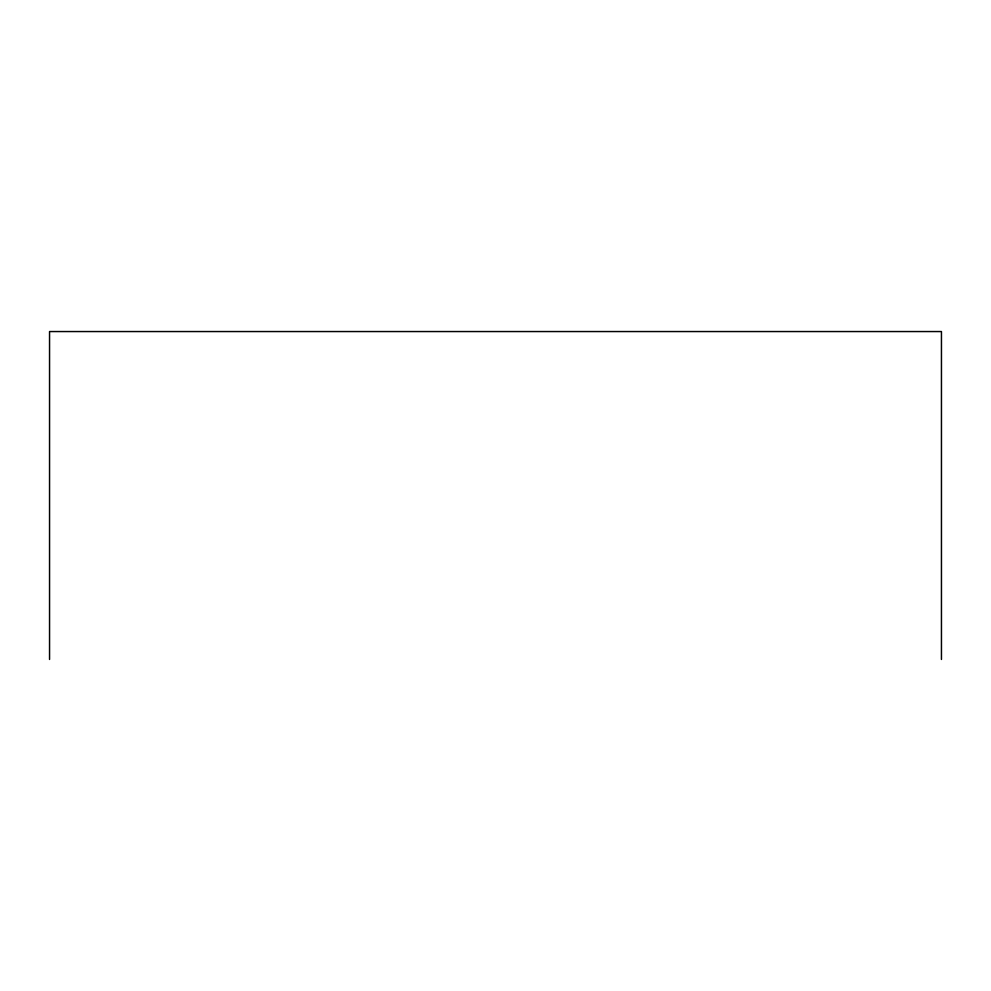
<?xml version="1.0" encoding="UTF-8"?>
<svg xmlns="http://www.w3.org/2000/svg" width="991" height="991" viewBox="0 0 991 991"><rect width="100%" height="100%" fill="white"/><g stroke="black" fill="none" stroke-linecap="round" stroke-linejoin="round"><path stroke-width="1.49" d="M941.45 659.449L941.45 331.551L49.55 331.551L49.55 659.449"/></g></svg>
